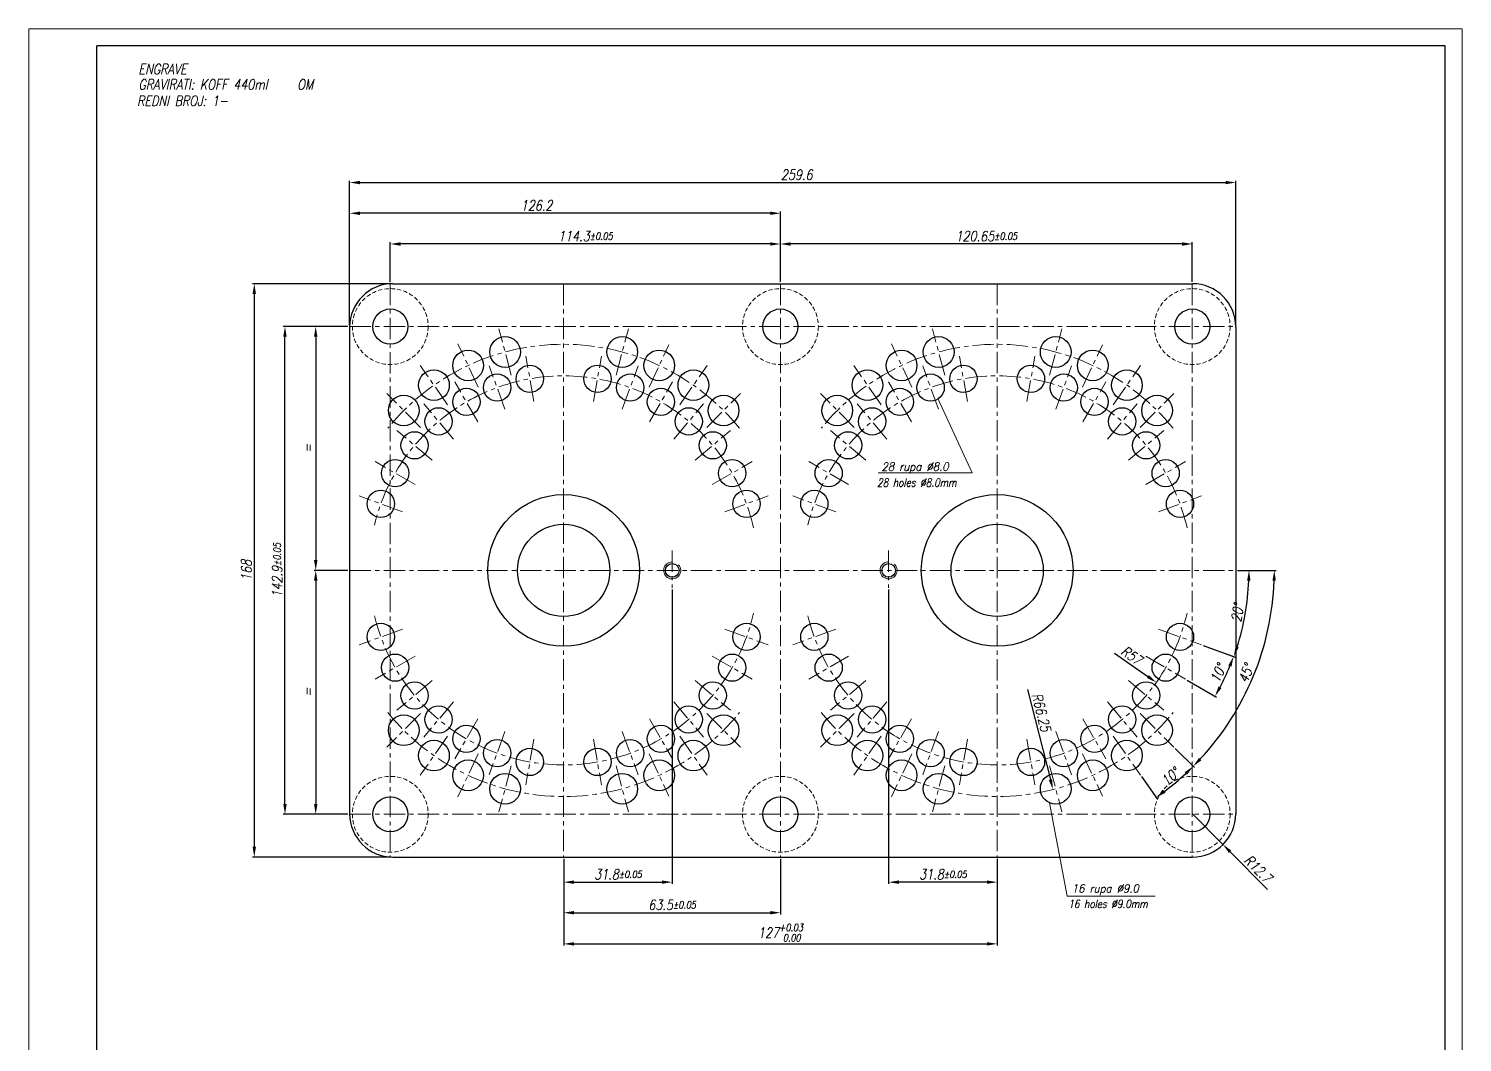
# Model space of a CAD drawing. Header units: millimetres. Extents: x -88 to 586, y 23 to 617.
# Drawn here: x -88.4 to 331.6, y 319.7 to 616.7 of the extents above; entities that cross this region are included whole.
import ezdxf

# ---------------------------------------------------------------- set-up
doc = ezdxf.new("R2010")
doc.units = ezdxf.units.MM
doc.header["$LTSCALE"] = 5
doc.linetypes.add('CENTER', pattern=[2, 1.25, -0.25, 0.25, -0.25])
doc.linetypes.add('HIDDEN', pattern=[0.375, 0.25, -0.125])
doc.layers.get('0').update_dxf_attribs({"linetype": 'CONTINUOUS', "lineweight": 15})
doc.layers.get('DEFPOINTS').update_dxf_attribs({"linetype": 'CONTINUOUS'})
for name, color, linetype, lineweight in [('1', 1, 'CENTER', 15), ('2', 2, 'HIDDEN', 15), ('3', 3, 'CONTINUOUS', 30), ('8', 252, 'CONTINUOUS', 15), ('ENGLISH', 252, 'CONTINUOUS', 18)]:
    doc.layers.add(name, color=color, linetype=linetype, lineweight=lineweight)
doc.styles.add('ITALIC', font='italic.shx', dxfattribs={"width": 0.9, "height": 3})
doc.styles.add('ITALICT', font='ITALICT.shx', dxfattribs={"width": 0.8, "height": 3})
doc.dimstyles.get("Standard").update_dxf_attribs({"dimtxt": 3, "dimasz": 3, "dimexe": 0.5, "dimexo": 0.5, "dimgap": 0.8, "dimtad": 1, "dimdsep": 46, "dimtxsty": 'ITALICT', "dimcen": 0, "dimadec": 1, "dimazin": 2, "dimtfac": 1, "dimtmove": 0, "dimatfit": 3, "dimfxl": 1, "dimtolj": 1, "dimtzin": 0, "dimarcsym": 0})

# ---------------------------------------------------------------- blocks, each defined once
blk = doc.blocks.new('*D3')
at = {"color": 0, "lineweight": -2, "transparency": 16777216}
for p, q in [((131.83, 542.47), (131.83, 554.1)), ((249.48, 553.6), (134.83, 553.6)), ((252.48, 542.47), (252.48, 554.1))]:
    blk.add_line(p, q, dxfattribs=at)
at = {"color": 0, "transparency": 16777216}
for points in [[(134.83, 554.1), (134.83, 553.1), (131.83, 553.6)], [(249.48, 554.1), (249.48, 553.1), (252.48, 553.6)]]:
    blk.add_solid(points, dxfattribs=at)
at = {"layer": 'DEFPOINTS', "color": 0, "transparency": 16777216}
for p in [(131.83, 553.6), (131.83, 541.97), (252.48, 541.97)]:
    blk.add_point(p, dxfattribs=at)
at = {"color": 0, "transparency": 16777216, "insert": (192.15, 555.9), "char_height": 3, "attachment_point": 5, "style": 'ITALICT'}
blk.add_mtext('\\A1;120.65{}{\\H0.71x;\\C3;%%p0.05}', dxfattribs=at)
blk = doc.blocks.new('*D4')
at = {"color": 0, "lineweight": -2, "transparency": 16777216}
for p, q in [((17.53, 542.44), (17.53, 554.1)), ((128.83, 553.6), (20.53, 553.6)), ((131.83, 542.47), (131.83, 554.1))]:
    blk.add_line(p, q, dxfattribs=at)
at = {"color": 0, "transparency": 16777216}
for points in [[(20.53, 554.1), (20.53, 553.1), (17.53, 553.6)], [(128.83, 554.1), (128.83, 553.1), (131.83, 553.6)]]:
    blk.add_solid(points, dxfattribs=at)
at = {"layer": 'DEFPOINTS', "color": 0, "transparency": 16777216}
for p in [(17.53, 553.6), (17.53, 541.94), (131.83, 541.97)]:
    blk.add_point(p, dxfattribs=at)
at = {"color": 0, "transparency": 16777216, "insert": (74.68, 555.9), "char_height": 3, "attachment_point": 5, "style": 'ITALICT'}
blk.add_mtext('\\A1;114.3{}{\\H0.71x;\\C3;%%p0.05}', dxfattribs=at)
blk = doc.blocks.new('*D5')
at = {"color": 0, "lineweight": -2, "transparency": 16777216}
for p, q in [((5.63, 529.92), (5.63, 563.1)), ((131.83, 542.47), (131.83, 563.1)), ((128.83, 562.6), (8.63, 562.6))]:
    blk.add_line(p, q, dxfattribs=at)
at = {"color": 0, "transparency": 16777216}
for points in [[(8.63, 563.1), (8.63, 562.1), (5.63, 562.6)], [(128.83, 563.1), (128.83, 562.1), (131.83, 562.6)]]:
    blk.add_solid(points, dxfattribs=at)
at = {"layer": 'DEFPOINTS', "color": 0, "transparency": 16777216}
for p in [(5.63, 562.6), (131.83, 541.97), (5.63, 529.42)]:
    blk.add_point(p, dxfattribs=at)
at = {"color": 0, "transparency": 16777216, "insert": (60.39, 564.9), "char_height": 3, "attachment_point": 5, "style": 'ITALICT'}
blk.add_mtext('\\A1;126.2', dxfattribs=at)
blk = doc.blocks.new('*D6')
at = {"color": 0, "lineweight": -2, "transparency": 16777216}
for p, q in [((5.63, 529.92), (5.63, 572.1)), ((8.63, 571.6), (262.23, 571.6)), ((265.23, 529.77), (265.23, 572.1))]:
    blk.add_line(p, q, dxfattribs=at)
at = {"color": 0, "transparency": 16777216}
for points in [[(8.63, 572.1), (8.63, 571.1), (5.63, 571.6)], [(262.23, 572.1), (262.23, 571.1), (265.23, 571.6)]]:
    blk.add_solid(points, dxfattribs=at)
at = {"layer": 'DEFPOINTS', "color": 0, "transparency": 16777216}
for p in [(265.23, 571.6), (5.63, 529.42), (265.23, 529.27)]:
    blk.add_point(p, dxfattribs=at)
at = {"color": 0, "transparency": 16777216, "insert": (136.6, 573.9), "char_height": 3, "attachment_point": 5, "style": 'ITALICT'}
blk.add_mtext('\\A1;259.6', dxfattribs=at)
blk = doc.blocks.new('*D7')
at = {"color": 0, "lineweight": -2, "transparency": 16777216}
for p, q in [((163.53, 452.37), (163.53, 366.12)), ((195.33, 373.47), (195.33, 366.12)), ((192.33, 366.62), (166.53, 366.62))]:
    blk.add_line(p, q, dxfattribs=at)
at = {"color": 0, "transparency": 16777216}
for points in [[(166.53, 367.12), (166.53, 366.12), (163.53, 366.62)], [(192.33, 367.12), (192.33, 366.12), (195.33, 366.62)]]:
    blk.add_solid(points, dxfattribs=at)
at = {"layer": 'DEFPOINTS', "color": 0, "transparency": 16777216}
for p in [(163.53, 452.87), (195.33, 373.97), (163.53, 366.62)]:
    blk.add_point(p, dxfattribs=at)
at = {"color": 0, "transparency": 16777216, "insert": (179.43, 368.92), "char_height": 3, "attachment_point": 5, "style": 'ITALICT'}
blk.add_mtext('\\A1;31.8{}{\\H0.71x;\\C3;%%p0.05}', dxfattribs=at)
blk = doc.blocks.new('*D8')
at = {"color": 0, "lineweight": -2, "transparency": 16777216}
for p, q in [((100.13, 452.37), (100.13, 366.12)), ((68.33, 373.47), (68.33, 366.12)), ((71.33, 366.62), (97.13, 366.62))]:
    blk.add_line(p, q, dxfattribs=at)
at = {"color": 0, "transparency": 16777216}
for points in [[(71.33, 367.12), (71.33, 366.12), (68.33, 366.62)], [(97.13, 367.12), (97.13, 366.12), (100.13, 366.62)]]:
    blk.add_solid(points, dxfattribs=at)
at = {"layer": 'DEFPOINTS', "color": 0, "transparency": 16777216}
for p in [(100.13, 452.87), (68.33, 373.97), (100.13, 366.62)]:
    blk.add_point(p, dxfattribs=at)
at = {"color": 0, "transparency": 16777216, "insert": (84.23, 368.92), "char_height": 3, "attachment_point": 5, "style": 'ITALICT'}
blk.add_mtext('\\A1;31.8{}{\\H0.71x;\\C3;%%p0.05}', dxfattribs=at)
blk = doc.blocks.new('*D9')
at = {"color": 0, "lineweight": -2, "transparency": 16777216}
for p, q in [((68.33, 373.47), (68.33, 357.17)), ((131.83, 373.47), (131.83, 357.17)), ((71.33, 357.67), (128.83, 357.67))]:
    blk.add_line(p, q, dxfattribs=at)
at = {"color": 0, "transparency": 16777216}
for points in [[(71.33, 358.17), (71.33, 357.17), (68.33, 357.67)], [(128.83, 358.17), (128.83, 357.17), (131.83, 357.67)]]:
    blk.add_solid(points, dxfattribs=at)
at = {"layer": 'DEFPOINTS', "color": 0, "transparency": 16777216}
for p in [(68.33, 373.97), (131.83, 373.97), (131.83, 357.67)]:
    blk.add_point(p, dxfattribs=at)
at = {"color": 0, "transparency": 16777216, "insert": (100.08, 359.97), "char_height": 3, "attachment_point": 5, "style": 'ITALICT'}
blk.add_mtext('\\A1;63.5{}{\\H0.71x;\\C3;%%p0.05}', dxfattribs=at)
blk = doc.blocks.new('*D10')
at = {"color": 0, "lineweight": -2, "transparency": 16777216}
for p, q in [((68.33, 373.47), (68.33, 348.04)), ((195.33, 373.47), (195.33, 348.04)), ((71.33, 348.54), (192.33, 348.54))]:
    blk.add_line(p, q, dxfattribs=at)
at = {"color": 0, "transparency": 16777216}
for points in [[(71.33, 349.04), (71.33, 348.04), (68.33, 348.54)], [(192.33, 349.04), (192.33, 348.04), (195.33, 348.54)]]:
    blk.add_solid(points, dxfattribs=at)
at = {"layer": 'DEFPOINTS', "color": 0, "transparency": 16777216}
for p in [(68.33, 373.97), (195.33, 373.97), (195.33, 348.54)]:
    blk.add_point(p, dxfattribs=at)
at = {"color": 0, "transparency": 16777216, "insert": (131.83, 351.83), "char_height": 3, "attachment_point": 5, "style": 'ITALICT'}
blk.add_mtext('\\A1;127{}{\\H0.71x;\\C3;\\S+0.03^  0.00;}', dxfattribs=at)
blk = doc.blocks.new('*D11')
at = {"color": 0, "lineweight": -2, "transparency": 16777216}
for p, q in [((252.53, 386.67), (261.47, 377.65)), ((274.54, 364.45), (263.58, 375.51))]:
    blk.add_line(p, q, dxfattribs=at)
at = {"color": 0, "transparency": 16777216}
blk.add_solid([(263.94, 375.87), (263.23, 375.16), (261.47, 377.65)], dxfattribs=at)
at = {"layer": 'DEFPOINTS', "color": 0, "transparency": 16777216}
for p in [(252.53, 386.67), (261.47, 377.65)]:
    blk.add_point(p, dxfattribs=at)
at = {"color": 0, "transparency": 16777216, "insert": (271.75, 370.54), "char_height": 3, "attachment_point": 5, "rotation": 314.7434, "style": 'ITALICT'}
blk.add_mtext('\\A1;R12.7', dxfattribs=at)
blk = doc.blocks.new('*D12')
at = {"color": 0, "lineweight": -2, "transparency": 16777216}
for p, q in [((5.13, 529.42), (-4.81, 529.42)), ((-4.31, 526.42), (-4.31, 460.97)), ((5.13, 457.97), (-4.81, 457.97))]:
    blk.add_line(p, q, dxfattribs=at)
at = {"color": 0, "transparency": 16777216}
for points in [[(-4.81, 526.42), (-3.81, 526.42), (-4.31, 529.42)], [(-4.81, 460.97), (-3.81, 460.97), (-4.31, 457.97)]]:
    blk.add_solid(points, dxfattribs=at)
at = {"layer": 'DEFPOINTS', "color": 0, "transparency": 16777216}
for p in [(5.63, 529.42), (-4.31, 457.97), (5.63, 457.97)]:
    blk.add_point(p, dxfattribs=at)
at = {"color": 0, "transparency": 16777216, "insert": (-6.61, 493.69), "char_height": 3, "attachment_point": 5, "rotation": 90, "style": 'ITALICT'}
blk.add_mtext('\\A1;=', dxfattribs=at)
blk = doc.blocks.new('*D13')
at = {"color": 0, "lineweight": -2, "transparency": 16777216}
for p, q in [((5.13, 457.97), (-4.81, 457.97)), ((-4.31, 454.97), (-4.31, 389.52)), ((5.13, 386.52), (-4.81, 386.52))]:
    blk.add_line(p, q, dxfattribs=at)
at = {"color": 0, "transparency": 16777216}
for points in [[(-4.81, 454.97), (-3.81, 454.97), (-4.31, 457.97)], [(-4.81, 389.52), (-3.81, 389.52), (-4.31, 386.52)]]:
    blk.add_solid(points, dxfattribs=at)
at = {"layer": 'DEFPOINTS', "color": 0, "transparency": 16777216}
for p in [(5.63, 457.97), (-4.31, 386.52), (5.63, 386.52)]:
    blk.add_point(p, dxfattribs=at)
at = {"color": 0, "transparency": 16777216, "insert": (-6.61, 422.24), "char_height": 3, "attachment_point": 5, "rotation": 90, "style": 'ITALICT'}
blk.add_mtext('\\A1;=', dxfattribs=at)
blk = doc.blocks.new('*D14')
at = {"color": 0, "lineweight": -2, "transparency": 16777216}
for p, q in [((5.13, 529.42), (-13.81, 529.42)), ((-13.31, 389.52), (-13.31, 526.42)), ((5.13, 386.52), (-13.81, 386.52))]:
    blk.add_line(p, q, dxfattribs=at)
at = {"color": 0, "transparency": 16777216}
for points in [[(-13.81, 526.42), (-12.81, 526.42), (-13.31, 529.42)], [(-13.81, 389.52), (-12.81, 389.52), (-13.31, 386.52)]]:
    blk.add_solid(points, dxfattribs=at)
at = {"layer": 'DEFPOINTS', "color": 0, "transparency": 16777216}
for p in [(-13.31, 529.42), (5.63, 529.42), (5.63, 386.52)]:
    blk.add_point(p, dxfattribs=at)
at = {"color": 0, "transparency": 16777216, "insert": (-15.61, 457.97), "char_height": 3, "attachment_point": 5, "rotation": 90, "style": 'ITALICT'}
blk.add_mtext('\\A1;142.9{}{\\H0.71x;\\C3;%%p0.05}', dxfattribs=at)
blk = doc.blocks.new('*D15')
at = {"color": 0, "lineweight": -2, "transparency": 16777216}
for p, q in [((17.83, 541.97), (-22.81, 541.97)), ((-22.31, 538.97), (-22.31, 376.97)), ((17.83, 373.97), (-22.81, 373.97))]:
    blk.add_line(p, q, dxfattribs=at)
at = {"color": 0, "transparency": 16777216}
for points in [[(-22.81, 538.97), (-21.81, 538.97), (-22.31, 541.97)], [(-22.81, 376.97), (-21.81, 376.97), (-22.31, 373.97)]]:
    blk.add_solid(points, dxfattribs=at)
at = {"layer": 'DEFPOINTS', "color": 0, "transparency": 16777216}
for p in [(18.33, 541.97), (-22.31, 373.97), (18.33, 373.97)]:
    blk.add_point(p, dxfattribs=at)
at = {"color": 0, "transparency": 16777216, "insert": (-24.61, 457.97), "char_height": 3, "attachment_point": 5, "rotation": 90, "style": 'ITALICT'}
blk.add_mtext('\\A1;168', dxfattribs=at)
blk = doc.blocks.new('*D45')
at = {"color": 0, "lineweight": -2, "transparency": 16777216}
blk.add_line((229.73, 433.72), (239.47, 426.86), dxfattribs=at)
at = {"color": 0, "transparency": 16777216}
blk.add_solid([(239.76, 427.27), (239.18, 426.45), (241.92, 425.13)], dxfattribs=at)
at = {"layer": 'DEFPOINTS', "color": 0, "transparency": 16777216}
for p in [(195.33, 457.97), (241.92, 425.13)]:
    blk.add_point(p, dxfattribs=at)
at = {"color": 0, "transparency": 16777216, "insert": (234.7, 433.03), "char_height": 3, "attachment_point": 5, "rotation": 324.8267, "style": 'ITALICT'}
blk.add_mtext('\\A1;R57', dxfattribs=at)
blk = doc.blocks.new('*D46')
at = {"color": 0, "lineweight": -2, "transparency": 16777216}
blk.add_line((204.21, 423.07), (210.93, 396.67), dxfattribs=at)
at = {"color": 0, "transparency": 16777216}
blk.add_solid([(211.41, 396.79), (210.44, 396.55), (211.67, 393.76)], dxfattribs=at)
at = {"layer": 'DEFPOINTS', "color": 0, "transparency": 16777216}
for p in [(195.33, 457.97), (211.67, 393.76)]:
    blk.add_point(p, dxfattribs=at)
at = {"color": 0, "transparency": 16777216, "insert": (208.28, 416.39), "char_height": 3, "attachment_point": 5, "rotation": 284.2771, "style": 'ITALICT'}
blk.add_mtext('\\A1;R66.25', dxfattribs=at)
blk = doc.blocks.new('*D47')
at = {"color": 0, "lineweight": -2, "transparency": 16777216}
for p, q in [((265.73, 457.97), (269.61, 457.97)), ((255.7, 435.99), (265.13, 432.56))]:
    blk.add_line(p, q, dxfattribs=at)
blk.add_arc((195.33, 457.97), 73.78, 342.33, 357.67, dxfattribs=at)
at = {"color": 0, "transparency": 16777216}
for points in [[(268.54, 454.98), (269.54, 454.96), (269.11, 457.97)], [(266.1, 435.41), (265.15, 435.73), (264.66, 432.73)]]:
    blk.add_solid(points, dxfattribs=at)
at = {"layer": 'DEFPOINTS', "color": 0, "transparency": 16777216}
for p in [(5.63, 457.97), (265.23, 457.97), (242.55, 440.78), (267.12, 440.95), (255.23, 436.16)]:
    blk.add_point(p, dxfattribs=at)
at = {"color": 0, "transparency": 16777216, "insert": (265.72, 445.55), "char_height": 3, "attachment_point": 5, "rotation": 80, "style": 'ITALICT'}
blk.add_mtext('\\A1;20°', dxfattribs=at)
blk = doc.blocks.new('*D48')
at = {"color": 0, "lineweight": -2, "transparency": 16777216}
for p, q in [((255.7, 435.99), (265.06, 432.58)), ((250.97, 425.84), (259.6, 420.86))]:
    blk.add_line(p, q, dxfattribs=at)
blk.add_arc((195.33, 457.97), 73.71, 332.3321, 337.6679, dxfattribs=at)
at = {"color": 0, "transparency": 16777216}
for points in [[(263.04, 430.14), (263.98, 429.78), (264.59, 432.76)], [(261.05, 423.5), (260.17, 423.98), (259.16, 421.11)]]:
    blk.add_solid(points, dxfattribs=at)
at = {"layer": 'DEFPOINTS', "color": 0, "transparency": 16777216}
for p in [(242.55, 440.78), (238.85, 432.84), (255.23, 436.16), (250.54, 426.09), (261.2, 424.88)]:
    blk.add_point(p, dxfattribs=at)
at = {"color": 0, "transparency": 16777216, "insert": (260.05, 427.79), "char_height": 3, "attachment_point": 5, "rotation": 65, "style": 'ITALICT'}
blk.add_mtext('\\A1;10°', dxfattribs=at)
blk = doc.blocks.new('*D49')
at = {"color": 0, "lineweight": -2, "transparency": 16777216}
for p, q in [((265.73, 457.97), (277.03, 457.97)), ((247.48, 405.82), (253.1, 400.2))]:
    blk.add_line(p, q, dxfattribs=at)
blk.add_arc((195.33, 457.97), 81.2, 317.117, 357.883, dxfattribs=at)
at = {"color": 0, "transparency": 16777216}
for points in [[(275.97, 454.98), (276.97, 454.96), (276.53, 457.97)], [(255.19, 402.36), (254.47, 403.06), (252.74, 400.55)]]:
    blk.add_solid(points, dxfattribs=at)
at = {"layer": 'DEFPOINTS', "color": 0, "transparency": 16777216}
for p in [(5.63, 457.97), (265.23, 457.97), (237.22, 416.07), (265.65, 417.37), (247.12, 406.17)]:
    blk.add_point(p, dxfattribs=at)
at = {"color": 0, "transparency": 16777216, "insert": (268.22, 427.77), "char_height": 3, "attachment_point": 5, "rotation": 67.5, "style": 'ITALICT'}
blk.add_mtext('\\A1;45°', dxfattribs=at)
blk = doc.blocks.new('*D50')
at = {"color": 0, "lineweight": -2, "transparency": 16777216}
for p, q in [((247.48, 405.82), (253.1, 400.19)), ((237.63, 397.55), (242.19, 391.04))]:
    blk.add_line(p, q, dxfattribs=at)
blk.add_arc((195.33, 457.97), 81.21, 307.1168, 312.8832, dxfattribs=at)
at = {"color": 0, "transparency": 16777216}
for points in [[(250.24, 398.82), (250.94, 398.1), (252.75, 400.54)], [(244.63, 392.81), (244.04, 393.62), (241.91, 391.45)]]:
    blk.add_solid(points, dxfattribs=at)
at = {"layer": 'DEFPOINTS', "color": 0, "transparency": 16777216}
for p in [(237.22, 416.07), (229.31, 409.43), (247.12, 406.17), (237.34, 397.96), (245.7, 394.27)]:
    blk.add_point(p, dxfattribs=at)
at = {"color": 0, "transparency": 16777216, "insert": (246.05, 397.52), "char_height": 3, "attachment_point": 5, "rotation": 40, "style": 'ITALICT'}
blk.add_mtext('\\A1;10°', dxfattribs=at)

msp = doc.modelspace()

# ---------------------------------------------------------------- linework, layer by layer
at = {"linetype": 'ByBlock'}
for p, q in [((-88.401, 22.69), (-88.401, 616.69)), ((331.599, 616.69), (-88.401, 616.69)), ((331.599, 22.69), (331.599, 616.69)), ((331.599, 22.69), (331.599, 616.69))]:
    msp.add_line(p, q, dxfattribs=at)
for p, q in [((178.017, 508.176), (187.999, 486.573)), ((187.999, 486.573), (160.429, 486.573)), ((210.673, 389.85), (215.881, 362.469)), ((241.656, 362.469), (215.881, 362.469))]:
    msp.add_line(p, q)
for centre, start, end in [((100.129, 457.966), 90.74477, 41.15988), ((163.529, 457.966), 90, 46.48828)]:
    msp.add_arc(centre, 2.5, start, end)
at = {"layer": '1'}
for p, q in [((17.529, 541.94), (17.529, 373.991)), ((68.329, 541.966), (68.329, 373.966)), ((131.829, 541.966), (131.829, 373.966)), ((195.329, 541.966), (195.329, 373.966)), ((252.479, 541.966), (252.479, 373.816)), ((5.63, 529.416), (265.228, 529.416)), ((52.994, 515.197), (49.37, 528.72)), ((83.664, 515.197), (87.287, 528.72)), ((179.994, 515.197), (176.37, 528.72)), ((210.664, 515.197), (214.287, 528.72)), ((43.289, 511.664), (37.372, 524.353)), ((93.369, 511.664), (99.157, 524.077)), ((170.289, 511.664), (164.372, 524.353)), ((220.369, 511.664), (226.157, 524.077)), ((34.344, 506.5), (26.314, 517.969)), ((51.142, 505.185), (46.525, 517.871)), ((59.603, 507.452), (57.259, 520.747)), ((77.055, 507.452), (79.399, 520.747)), ((85.515, 505.185), (90.133, 517.871)), ((102.313, 506.5), (110.343, 517.969)), ((161.344, 506.5), (153.314, 517.969)), ((178.142, 505.185), (173.525, 517.871)), ((186.603, 507.452), (184.259, 520.747)), ((204.055, 507.452), (206.399, 520.747)), ((212.515, 505.185), (217.133, 517.871)), ((229.313, 506.5), (237.343, 517.969)), ((43.204, 501.483), (36.454, 513.175)), ((93.454, 501.483), (100.204, 513.175)), ((170.204, 501.483), (163.454, 513.175)), ((220.454, 501.483), (227.204, 513.175)), ((26.433, 499.862), (16.533, 509.761)), ((110.225, 499.862), (120.124, 509.761)), ((153.433, 499.862), (143.533, 509.761)), ((237.225, 499.862), (247.124, 509.761)), ((36.029, 496.459), (27.351, 506.801)), ((100.629, 496.459), (109.307, 506.801)), ((163.029, 496.459), (154.351, 506.801)), ((227.629, 496.459), (236.307, 506.801)), ((29.835, 490.266), (19.494, 498.943)), ((106.823, 490.266), (117.164, 498.943)), ((156.835, 490.266), (146.494, 498.943)), ((233.823, 490.266), (244.164, 498.943)), ((24.811, 483.091), (13.12, 489.841)), ((111.847, 483.091), (123.538, 489.841)), ((151.811, 483.091), (140.12, 489.841)), ((238.847, 483.091), (250.538, 489.841)), ((21.109, 475.152), (8.423, 479.77)), ((115.548, 475.152), (128.234, 479.77)), ((148.109, 475.152), (135.423, 479.77)), ((242.548, 475.152), (255.234, 479.77)), ((100.129, 463.808), (100.129, 452.868)), ((163.529, 463.808), (163.529, 452.868)), ((5.629, 457.966), (265.229, 457.966)), ((21.109, 440.779), (8.423, 436.162)), ((115.548, 440.779), (128.234, 436.162)), ((148.109, 440.779), (135.423, 436.162)), ((242.548, 440.779), (255.234, 436.162)), ((24.811, 432.841), (13.12, 426.091)), ((111.847, 432.841), (123.538, 426.091)), ((151.811, 432.841), (140.12, 426.091)), ((238.847, 432.841), (250.538, 426.091)), ((29.835, 425.666), (19.494, 416.988)), ((106.823, 425.666), (117.164, 416.988)), ((156.835, 425.666), (146.494, 416.988)), ((233.823, 425.666), (244.164, 416.988)), ((26.433, 416.07), (16.533, 406.17)), ((36.029, 419.472), (27.351, 409.13)), ((100.629, 419.472), (109.307, 409.13)), ((110.225, 416.07), (120.124, 406.17)), ((153.433, 416.07), (143.533, 406.17)), ((163.029, 419.472), (154.351, 409.13)), ((227.629, 419.472), (236.307, 409.13)), ((237.225, 416.07), (247.124, 406.17)), ((43.204, 414.448), (36.454, 402.757)), ((93.454, 414.448), (100.204, 402.757)), ((170.204, 414.448), (163.454, 402.757)), ((220.454, 414.448), (227.204, 402.757)), ((34.344, 409.431), (26.314, 397.963)), ((51.142, 410.746), (46.525, 398.06)), ((59.603, 408.479), (57.259, 395.184)), ((77.055, 408.479), (79.399, 395.184)), ((85.515, 410.746), (90.133, 398.06)), ((102.313, 409.431), (110.343, 397.963)), ((161.344, 409.431), (153.314, 397.963)), ((178.142, 410.746), (173.525, 398.06)), ((186.603, 408.479), (184.259, 395.184)), ((204.055, 408.479), (206.399, 395.184)), ((212.515, 410.746), (217.133, 398.06)), ((229.313, 409.431), (237.343, 397.963)), ((43.289, 404.267), (37.372, 391.579)), ((93.369, 404.267), (99.157, 391.854)), ((170.289, 404.267), (164.372, 391.579)), ((220.369, 404.267), (226.157, 391.854)), ((52.994, 400.735), (49.37, 387.212)), ((83.664, 400.735), (87.287, 387.212)), ((179.994, 400.735), (176.37, 387.212)), ((210.664, 400.735), (214.287, 387.212)), ((5.629, 386.516), (265.228, 386.516))]:
    msp.add_line(p, q, dxfattribs=at)
for centre, radius, start, end in [((68.329, 457.966), 66.25, 38.94329, 141.05671), ((195.329, 457.966), 66.25, 38.94329, 141.05671), ((68.329, 457.966), 57, 12.67026, 166.53727), ((195.329, 457.966), 57, 12.67026, 166.53727), ((68.329, 457.966), 57, 193.46273, 347.32974), ((195.329, 457.966), 57, 193.46273, 347.32974), ((68.329, 457.966), 66.25, 218.94329, 321.05671), ((195.329, 457.966), 66.25, 218.94329, 321.05671)]:
    msp.add_arc(centre, radius, start, end, dxfattribs=at)
at = {"layer": '2'}
for centre in [(17.529, 529.416), (131.829, 529.416), (252.479, 529.416), (17.529, 386.516), (131.829, 386.516), (252.479, 386.516)]:
    msp.add_circle(centre, 11.108, dxfattribs=at)
at = {"layer": '3', "linetype": 'ByBlock'}
for p, q in [((-68.401, 27.69), (-68.401, 611.69)), ((326.599, 611.69), (-68.401, 611.69)), ((326.599, 27.69), (326.599, 611.69))]:
    msp.add_line(p, q, dxfattribs=at)
at = {"layer": '3'}
for p, q in [((18.329, 541.966), (252.529, 541.966)), ((5.629, 529.266), (5.629, 386.516)), ((265.229, 529.266), (265.229, 457.966)), ((265.229, 457.966), (265.229, 386.666)), ((18.329, 373.966), (252.529, 373.966))]:
    msp.add_line(p, q, dxfattribs=at)
for centre, radius in [((17.529, 529.416), 5.15), ((131.829, 529.416), 5.15), ((252.479, 529.416), 5.15), ((51.182, 521.958), 4.5), ((85.476, 521.958), 4.5), ((178.182, 521.958), 4.5), ((212.476, 521.958), 4.5), ((40.33, 518.009), 4.5), ((96.327, 518.009), 4.5), ((167.33, 518.009), 4.5), ((223.327, 518.009), 4.5), ((30.329, 512.235), 4.5), ((58.431, 514.1), 4), ((78.227, 514.1), 4), ((106.328, 512.235), 4.5), ((157.329, 512.235), 4.5), ((185.431, 514.1), 4), ((205.227, 514.1), 4), ((233.328, 512.235), 4.5), ((48.834, 511.528), 4), ((87.824, 511.528), 4), ((175.834, 511.528), 4), ((214.824, 511.528), 4), ((21.483, 504.812), 4.5), ((39.829, 507.329), 4), ((96.829, 507.329), 4), ((115.175, 504.812), 4.5), ((148.483, 504.812), 4.5), ((166.829, 507.329), 4), ((223.829, 507.329), 4), ((242.175, 504.812), 4.5), ((31.69, 501.63), 4), ((104.968, 501.63), 4), ((158.69, 501.63), 4), ((231.968, 501.63), 4), ((24.664, 494.605), 4), ((111.993, 494.605), 4), ((151.664, 494.605), 4), ((238.993, 494.605), 4), ((18.965, 486.466), 4), ((117.692, 486.466), 4), ((145.965, 486.466), 4), ((244.692, 486.466), 4), ((14.766, 477.461), 4), ((68.329, 457.966), 22.225), ((121.891, 477.461), 4), ((141.766, 477.461), 4), ((195.329, 457.966), 22.225), ((248.891, 477.461), 4), ((68.329, 457.966), 13.5), ((195.329, 457.966), 13.5), ((100.129, 457.966), 2), ((163.529, 457.966), 2), ((14.766, 438.471), 4), ((121.891, 438.471), 4), ((141.766, 438.471), 4), ((248.891, 438.471), 4), ((18.965, 429.466), 4), ((117.692, 429.466), 4), ((145.965, 429.466), 4), ((244.692, 429.466), 4), ((24.664, 421.327), 4), ((111.993, 421.327), 4), ((151.664, 421.327), 4), ((238.993, 421.327), 4), ((31.69, 414.301), 4), ((104.968, 414.301), 4), ((158.69, 414.301), 4), ((231.968, 414.301), 4), ((21.483, 411.12), 4.5), ((39.829, 408.602), 4), ((96.829, 408.602), 4), ((115.175, 411.12), 4.5), ((148.483, 411.12), 4.5), ((166.829, 408.602), 4), ((223.829, 408.602), 4), ((242.175, 411.12), 4.5), ((30.329, 403.697), 4.5), ((48.834, 404.403), 4), ((87.824, 404.403), 4), ((106.328, 403.697), 4.5), ((157.329, 403.697), 4.5), ((175.834, 404.403), 4), ((214.824, 404.403), 4), ((233.328, 403.697), 4.5), ((58.431, 401.832), 4), ((78.227, 401.832), 4), ((185.431, 401.832), 4), ((205.227, 401.832), 4), ((40.33, 397.923), 4.5), ((96.327, 397.923), 4.5), ((167.33, 397.923), 4.5), ((223.327, 397.923), 4.5), ((51.182, 393.973), 4.5), ((85.476, 393.973), 4.5), ((178.182, 393.973), 4.5), ((212.476, 393.973), 4.5), ((17.529, 386.516), 5.15), ((131.829, 386.516), 5.15), ((252.479, 386.516), 5.15)]:
    msp.add_circle(centre, radius, dxfattribs=at)
for centre, start, end in [((18.329, 529.266), 90, 180), ((252.529, 529.266), 0, 90), ((18.329, 386.666), 180, 270), ((252.529, 386.666), 270, 0)]:
    msp.add_arc(centre, 12.7, start, end, dxfattribs=at)
at = {"layer": 'DEFPOINTS'}
for p in [(100.129, 452.868), (163.529, 452.868)]:
    msp.add_point(p, dxfattribs=at)

# ---------------------------------------------------------------- texts
for s, height, style, width, p in [('GRAVIRATI: KOFF 440ml   OM', 3, 'ITALICT', 0.8, (-56.232, 598.868)), ('REDNI BROJ: 1-', 3, 'ITALICT', 0.8, (-56.655, 594.036)), ('28 rupa %%C8.0', 2.4, 'ITALIC', 0.9, (161.446, 487.153)), ('16 rupa %%C9.0', 2.4, 'ITALIC', 0.9, (217.184, 363.571))]:
    msp.add_text(s, height=height, dxfattribs=dict(style=style, width=width)).set_placement(p)
at = {"layer": '8', "style": 'ITALICT', "width": 0.8}
msp.add_text('ENGRAVE', height=3, dxfattribs=at).set_placement((-56.232, 603.362))
at = {"layer": 'ENGLISH', "style": 'ITALICT', "width": 0.8}
for s, p in [('28 holes %%C8.0mm', (160.161, 482.489)), ('16 holes %%C9.0mm', (216.165, 359.07))]:
    msp.add_text(s, height=2.4, dxfattribs=at).set_placement(p)

# ---------------------------------------------------------------- dimensions: what is measured, and where the dimension line sits
for base, p1, p2, picture, middle in [((265.229, 571.599), (5.63, 529.416), (265.229, 529.266), '*D6', (136.599, 571.599)), ((5.63, 562.599), (131.829, 541.966), (5.63, 529.416), '*D5', (60.389, 562.599))]:
    dim = msp.add_linear_dim(base=base, p1=p1, p2=p2, dimstyle='Standard', override={"dimtmove": 0})
    dim.commit()
    dim.dimension.update_dxf_attribs({"geometry": picture, "text_midpoint": middle, "dimtype": 160})
for base, p1, p2, text, override, picture, middle in [((17.529, 553.599), (131.829, 541.966), (17.529, 541.94), '<>{}{\\H0.71x;\\C3;%%p0.05}', {"dimtp": 0.05, "dimtm": 0.05}, '*D4', (74.679, 555.899)), ((131.829, 553.599), (252.479, 541.966), (131.829, 541.966), '<>{}{\\H0.71x;\\C3;%%p0.05}', {"dimtp": 0.05, "dimtm": 0.05, "dimtmove": 0}, '*D3', (192.154, 555.899)), ((100.129, 366.622), (68.329, 373.966), (100.129, 452.868), '<>{}{\\H0.71x;\\C3;%%p0.05}', {"dimtp": 0.05, "dimtm": 0.05}, '*D8', (84.229, 368.922)), ((163.529, 366.622), (195.329, 373.966), (163.529, 452.868), '<>{}{\\H0.71x;\\C3;%%p0.05}', {"dimtp": 0.05, "dimtm": 0.05}, '*D7', (179.429, 368.922)), ((131.829, 357.673), (68.329, 373.966), (131.829, 373.966), '<>{}{\\H0.71x;\\C3;%%p0.05}', {"dimtp": 0.05, "dimtm": 0.05}, '*D9', (100.079, 359.973)), ((195.329, 348.543), (68.329, 373.966), (195.329, 373.966), '<>{}{\\H0.71x;\\C3;\\S+0.03^  0.00;}', {"dimtp": 0.03, "dimtm": 0}, '*D10', (131.829, 351.828))]:
    dim = msp.add_linear_dim(base=base, p1=p1, p2=p2, text=text, dimstyle='Standard', override=override)
    dim.commit()
    dim.dimension.update_dxf_attribs({"geometry": picture, "text_midpoint": middle})
dim = msp.add_linear_dim(base=(-22.311, 373.966), p1=(18.329, 541.966), p2=(18.329, 373.966), angle=90, dimstyle='Standard', override={"dimtmove": 0})
dim.commit()
dim.dimension.update_dxf_attribs({"geometry": '*D15', "text_midpoint": (-22.311, 457.966), "dimtype": 160})
dim = msp.add_linear_dim(base=(-13.311, 529.416), p1=(5.629, 386.516), p2=(5.63, 529.416), angle=90, text='<>{}{\\H0.71x;\\C3;%%p0.05}', dimstyle='Standard', override={"dimtp": 0.05, "dimtm": 0.05, "dimtdec": 2, "dimtzin": 0})
dim.commit()
dim.dimension.update_dxf_attribs({"geometry": '*D14', "text_midpoint": (-13.311, 457.966), "dimtype": 160})
dim = msp.add_linear_dim(base=(-4.311, 457.966), p1=(5.63, 529.416), p2=(5.629, 457.966), angle=90, text='=', dimstyle='Standard', override={"dimtmove": 0})
dim.commit()
dim.dimension.update_dxf_attribs({"geometry": '*D12', "text_midpoint": (-6.611, 493.691)})
dim = msp.add_linear_dim(base=(-4.311, 386.516), p1=(5.629, 457.966), p2=(5.629, 386.516), angle=90, text='=', dimstyle='Standard')
dim.commit()
dim.dimension.update_dxf_attribs({"geometry": '*D13', "text_midpoint": (-6.611, 422.241)})
for base, line1, line2, picture, middle in [((267.117, 440.952), ((242.548, 440.779), (255.234, 436.162)), ((5.629, 457.966), (265.229, 457.966)), '*D47', (265.719, 445.554)), ((265.649, 417.367), ((237.225, 416.07), (247.124, 406.17)), ((5.629, 457.966), (265.229, 457.966)), '*D49', (268.221, 427.773)), ((261.199, 424.885), ((238.847, 432.841), (250.538, 426.091)), ((242.548, 440.779), (255.234, 436.162)), '*D48', (260.049, 427.786)), ((245.696, 394.266), ((229.313, 409.431), (237.343, 397.963)), ((237.225, 416.07), (247.124, 406.17)), '*D50', (246.049, 397.52))]:
    dim = msp.add_angular_dim_2l(base=base, line1=line1, line2=line2, dimstyle='Standard', override={"dimarcsym": 1})
    dim.commit()
    dim.dimension.update_dxf_attribs({"geometry": picture, "text_midpoint": middle})
for mpoint, picture, middle in [((241.921, 425.131), '*D45', (233.374, 431.155)), ((211.667, 393.762), '*D46', (206.054, 415.82))]:
    dim = msp.add_radius_dim(center=(195.329, 457.966), mpoint=mpoint, dimstyle='Standard', override={"dimarcsym": 1})
    dim.commit()
    dim.dimension.update_dxf_attribs({"geometry": picture, "text_midpoint": middle, "dimtype": 164})
dim = msp.add_radius_dim(center=(252.529, 386.666), mpoint=(261.469, 377.645), dimstyle='Standard')
dim.commit()
dim.dimension.update_dxf_attribs({"geometry": '*D11', "text_midpoint": (271.751, 370.538)})

doc.saveas('drawing.dxf')
